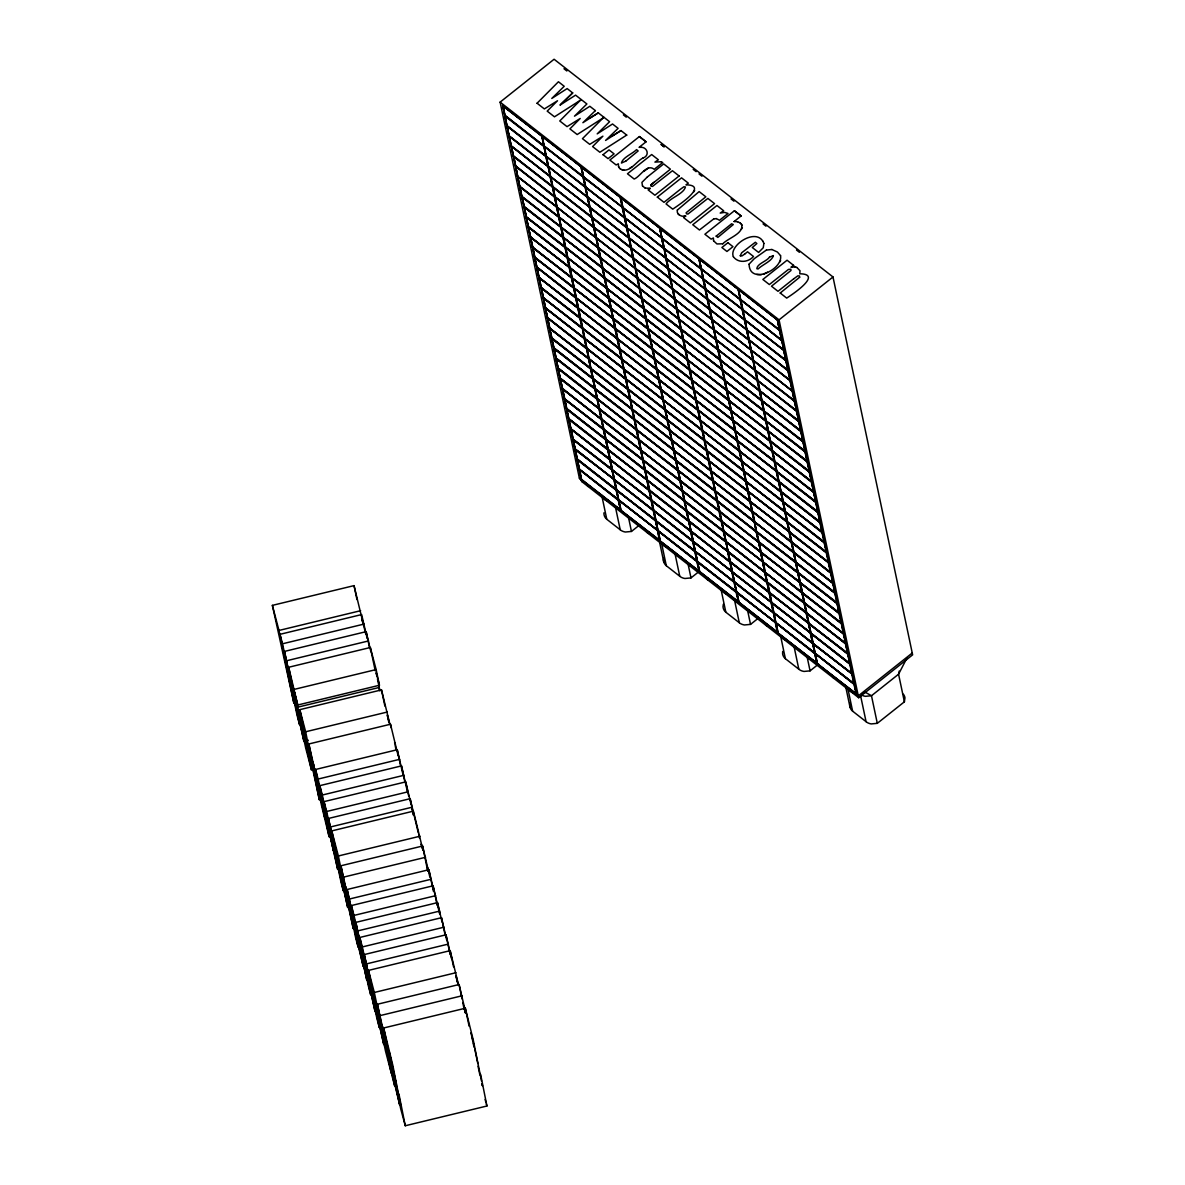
<?xml version="1.0" encoding="UTF-8"?>
<svg xmlns="http://www.w3.org/2000/svg" width="1185" height="1185" viewBox="0 0 1185 1185"><rect width="100%" height="100%" fill="white"/><g stroke="black" fill="none" stroke-linecap="round" stroke-linejoin="round"><path stroke-width="1.5" d="M603.965 512.809L603.935 513.594A12.28 9.45 -11.9 0 0 606.794 519.282L620.229 529.784A10.961 8.458 -11.9 0 0 625.428 532.021L631.457 531.443L638.582 525.784M849.778 705.505L850.119 703.135M899.208 671.066L898.571 674.206L871.479 695.743L865.45 696.321A10.961 8.458 -11.9 0 1 861.762 695.106M657.319 197.08L664 202.324L680.368 189.289L683.908 186.756L685.434 186.978C683.73 193.91 670.355 197.806 666.059 203.924L672.739 209.152C676.546 206.501 709.8 185.156 685.982 184.83L688.322 183.142L681.523 177.839L657.319 197.11M722.761 243.814C728.286 237.933 744.565 233.445 741.44 224.098M782.678 651.424L782.604 653.809A12.339 9.51 -11.9 0 0 785.388 658.697L798.823 669.199A10.961 8.458 -11.9 0 0 804.022 671.436L810.066 670.858L818.613 664.059M677.346 210.041C676.072 214.485 681.982 217.285 685.685 216.085L683.552 217.581L690.351 222.898L714.555 203.627L707.875 198.413L687.922 214.07L686.485 213.789L686.159 212.707L705.83 196.814L699.15 191.6L677.346 210.071M663.822 557.705L663.467 560.075A12.28 9.45 -11.9 0 0 666.325 565.749L679.76 576.251A10.961 8.458 -11.9 0 0 684.96 578.487L690.988 577.91L698.128 572.251M723.354 604.172L723.013 606.542A12.28 9.45 -11.9 0 0 725.857 612.23L739.292 622.732A10.961 8.458 -11.9 0 0 744.491 624.969L750.535 624.391L759.081 617.592M749.098 264.122C749.468 285.452 783.167 269.602 780.545 255.605M799.638 277.29L799.475 275.986L797.831 275.838L793.787 278.771M866.072 721.68A10.961 8.458 -11.9 0 0 871.256 723.917L877.3 723.339L904.392 701.816L904.955 697.876A12.339 9.51 -11.9 0 0 903.37 694.217M907.014 657.868L898.571 674.206L904.392 701.816M480.606 1074.291L486.931 1106.005L405.27 1125.75L398.945 1094.036M693.921 191.792L694.662 190.4M741.351 229.342L742.388 227.505M779.863 261.959L780.648 260.611M749.098 264.151L754.297 258.641L766.428 250.035M537.072 103.243L558.431 81.765L564.208 86.283L551.795 98.444L567.156 88.579L572.696 92.919L560.194 104.991L575.584 95.141L581.139 99.496L559.764 120.959L567.037 126.632L580.206 118.47L569.911 128.869L577.169 134.542L604.039 117.359L609.594 121.714L597.196 133.875L612.541 123.995L618.096 128.35L605.579 140.422L620.97 130.572L626.732 135.105M560.194 104.976L572.696 92.889M595.388 110.605L582.887 122.707L598.277 112.856L603.832 117.211L582.457 138.675L589.73 144.348L602.898 136.186L592.604 146.584L599.862 152.258L626.732 135.075M799.623 277.26L780.204 293.036M647.395 176.935L663.704 163.93L670.399 169.188L650.728 185.038L651.054 186.149L652.491 186.415L672.428 170.744L679.124 175.987M650.728 185.067L653.927 182.283M642.937 158.049C650.091 155.724 647.41 146.999 640.878 147.281M647.38 176.906L641.914 182.401L642.507 186.001M912.243 652.994L858.281 695.891L579.376 478.177L500.129 102.132L554.091 59.25L832.996 276.964L912.628 654.831L858.681 697.728L581.731 481.54L502.707 105.332M659.704 540.39L620.614 510.365L541.752 136.038L502.84 106.013L509.12 135.801L784.055 350.301L745.128 320.143L746.92 329.889M505.077 115.404L779.567 330.245M552.284 186.06L550.047 176.669L511.579 146.303L513.372 156.035L509.239 136.349L511.016 145.962L785.966 360.595M556.55 206.294L554.313 196.903L515.845 166.522L517.638 176.254L513.712 156.405L515.668 166.018M660.297 540.849L658.342 531.25L696.81 561.616L699.046 571.007L659.897 541.027L581.02 166.7L542.286 136.542L552.654 186.697M515.727 165.974L790.232 380.815M543.767 145.607L541.989 135.994L536.168 131.461M545.885 155.724L543.871 146.155M543.9 146.288L542.33 136.512M560.816 226.513L558.579 217.122L519.889 186.919L521.667 196.532L796.838 410.988L521.889 196.355L517.756 176.817L519.534 186.415L794.498 401.048M783.833 350.479L508.883 135.845L507.106 126.247L545.796 156.45L544.463 146.614L582.946 176.995L585.168 186.386M548.018 165.826L545.796 156.45M550.151 175.943L548.137 166.389M548.166 166.507L546.596 156.731L585.064 187.111L587.301 196.488M522.022 197.036L524.2 206.471L562.949 236.63L560.712 227.239L522.022 197.036L524.259 206.427M550.521 176.58L548.729 166.848L587.197 197.214L589.434 206.605M524.155 207.153L562.845 237.356L565.067 246.747L525.933 216.751L801.104 431.207L526.14 216.588L524.362 206.975L526.333 216.588M554.417 196.177L552.403 186.608M600.084 257.175L597.862 247.784L559.379 217.418L561.186 227.15L552.995 187.067L554.95 196.68M581.02 166.7L583.035 176.269M581.05 166.833L573.984 160.982M699.639 571.466L620.244 197.406L581.554 167.203L589.804 207.242L550.862 176.965L552.817 186.563M603.017 154.717L609.016 149.903L614.082 153.872L608.053 158.657L603.002 154.687M526.288 217.27L528.466 226.69L567.2 256.849L564.978 247.458L526.288 217.27L532.554 247.058L728.538 399.775L726.361 390.339L687.878 359.959L689.848 369.572L728.582 399.73M585.701 186.889L583.746 177.276M640.892 147.31L639.085 147.34L646.077 141.785L639.382 136.556L609.86 160.064L616.126 164.952L618.377 163.797L618.54 166.641L620.17 168.803M517.756 176.817L556.906 206.797M556.92 206.916L555.128 197.184L593.596 227.564L595.833 236.941M530.584 236.807L528.629 227.209L567.111 257.575L569.333 266.966L530.199 236.985L805.148 451.603M625.724 161.204L638.152 150.954L636.582 149.621C632.257 153.946 622.673 157.442 621.429 163.026L625.71 161.175M558.683 216.396L556.446 207.005M587.434 197.169L585.879 187.393L624.347 217.759L626.584 227.15M620.155 168.774C629.042 174.269 636.226 161.308 642.922 158.035M534.687 257.16L532.894 247.428M569.704 267.603L561.512 227.52L563.482 237.133M591.937 217.359L590.145 207.612L591.7 217.403M532.672 247.606L571.363 277.808L573.599 287.2L534.45 257.204L809.414 471.837M534.805 257.723L536.983 267.143L575.732 297.302L573.496 287.911L534.805 257.723L541.086 287.511M661.156 161.723L662.756 162.523L654.239 169.307C646.699 163.308 640.33 176.758 634.168 179.024L627.472 173.78L651.676 154.539L658.371 159.782L654.92 162.108L661.156 161.752M563.082 237.311L602.217 267.292L599.995 257.9L561.305 227.698M591.567 216.722L589.33 207.331M593.7 226.839L591.685 217.27M613.46 318.321L652.15 348.523L649.928 339.132L611.445 308.752L613.252 318.484L592.278 217.729M620.303 197.362L622.318 206.931M565.452 247.369L563.645 237.637L602.128 268.017L604.35 277.409L565.66 247.206M583.524 177.454L622.673 207.434M622.688 207.568L620.896 197.821L633.56 257.96M539.116 277.26L537.16 267.662L575.629 298.027L577.865 307.419L538.716 277.438L813.68 492.071M567.334 257.53L606.483 287.511L604.246 278.119L565.778 247.754L567.733 257.352M597.966 247.058L594.396 227.846L632.879 258.226L635.101 267.603M624.451 217.048L622.214 207.656M679.124 175.958L654.92 195.229L648.106 189.896L650.239 188.385L645.129 188.015M541.249 287.377L539.293 277.779L577.762 308.144L579.998 317.536L540.849 287.555L815.798 502.173L807.859 463.231M545.352 307.73L541.412 287.881L543.382 297.494M532.717 246.924L530.761 237.311L608.616 297.628L606.379 288.236L567.911 257.871L569.866 267.469M593.152 378.844L570.044 267.973L572 277.586M589.967 207.108L588.012 197.51L627.176 227.609M541.204 288.059L579.895 318.261L582.116 327.652L542.982 297.672L817.931 512.29M571.837 277.72L610.749 307.744L608.512 298.353L569.822 268.151M628.717 237.267L626.48 227.875M630.85 247.384L628.835 237.815M545.47 308.278L547.648 317.713L586.382 347.872L584.161 338.48L545.47 308.278L549.603 327.964L824.553 542.463L826.671 552.566L551.499 338.125L826.671 552.566M573.733 287.866L612.882 317.861L610.645 308.47L572.177 278.09L574.133 287.703M602.128 268.017L641.5 297.953L639.263 288.562L600.795 258.182L602.75 267.795M592.056 217.907L630.746 248.109L629.413 238.274L667.896 268.654L670.117 278.045M659.956 228.661L698.869 258.685L777.745 633.012L816.88 662.993L814.658 653.602L776.175 623.236L778.145 632.834M576.103 297.939L615.015 327.964L612.778 318.572L574.31 288.207L576.265 297.805M604.72 278.031L602.928 268.299L641.396 298.679L643.633 308.056L604.942 277.868M632.983 257.5L630.746 248.109M632.879 258.226L631.546 248.391L670.029 278.771L672.25 288.162M644.003 308.692L633.679 258.508L635.249 268.284M661.6 237.593L659.823 227.979L664.104 248.332M624.984 217.551L623.029 207.938L661.956 238.096M661.971 238.215L660.178 228.483M549.721 328.512L551.899 337.947L590.648 368.105L588.412 358.714L549.721 328.512L553.869 348.183L828.804 562.682L789.669 532.702L791.847 542.137L830.374 572.459L828.359 562.905M577.999 308.1L617.133 338.081L614.911 328.689L576.428 298.324L578.399 307.922M606.379 288.236L645.766 318.173L643.529 308.781L605.061 278.416L607.016 288.014M637.234 277.72L635.219 268.165M663.733 247.709L661.497 238.318M665.866 257.812L664.326 248.169M672.636 288.784L664.429 248.717L666.237 258.448M579.895 318.261L619.266 348.197L617.044 338.806L578.561 308.426L580.532 318.039M608.986 298.264L607.194 288.533L645.662 318.898L647.899 328.289L609.208 298.087M600.632 257.678L598.662 248.08L637.826 278.179M629.25 237.77L627.295 228.172L666.222 258.315M554.091 348.02L828.596 562.86M553.987 348.731L556.165 358.166L594.914 388.325L592.678 378.933L553.987 348.731L556.224 358.122M820.064 522.407L545.115 307.774L584.042 337.932L582.709 328.112L621.399 358.314L619.177 348.923L580.694 318.543L582.664 328.156M610.882 308.426L650.032 338.406L647.795 329.015L609.327 298.635L611.282 308.248M734.122 221.536L741.099 215.951L734.419 210.737L704.897 234.245L711.148 239.118L713.4 237.978L713.563 240.807M639.367 287.837L637.145 278.445M639.263 288.562L637.945 278.727L676.413 309.107L678.649 318.498M667.999 267.928L665.763 258.537M668.133 268.61L666.562 258.834L705.045 289.199L707.267 298.59M556.12 358.848L558.298 368.283L597.047 398.441L594.811 389.05L556.12 358.848L564.534 398.752M584.62 338.392L623.532 368.416L621.295 359.025L582.827 328.66L584.783 338.258M586.916 348.375L584.96 338.777L623.888 368.935L613.578 318.869L615.548 328.467M641.87 298.576L640.078 288.844L678.546 319.224L680.783 328.615L642.092 298.413M670.503 278.668L668.695 268.936L707.178 299.316L709.4 308.707M558.357 368.239L832.862 583.079M824.33 542.626L549.366 328.008L588.293 358.166L586.975 348.331L625.443 378.711L623.428 369.142M699.239 259.322L701.416 268.758M615.148 328.645L654.283 358.625L652.061 349.234L613.371 319.032M643.529 308.781L682.916 338.717L680.679 329.326L642.211 298.961L644.166 308.559M644.122 309.241L646.299 318.676L685.048 348.834L682.812 339.443L644.122 309.241L652.535 349.145L650.728 339.414L689.211 369.794L691.433 379.17L652.742 348.982M674.383 298.264L672.369 288.71M672.399 288.829L670.828 279.053L709.297 309.433L711.533 318.824M560.475 378.356L835.203 593.033L678.087 470.386M696.232 399.908L694.277 390.309L732.745 420.675L734.981 430.066L696.069 400.041L672.962 289.17L674.917 298.768M700.883 268.254L699.106 258.641L703.386 278.993L701.579 269.262L740.062 299.642L742.284 309.018M703.016 278.356L701.461 268.714M588.412 358.714L627.798 388.65L625.562 379.259L587.093 348.894L589.049 358.492M617.044 338.806L656.416 368.742L654.194 359.351L615.711 328.986L617.681 338.584M637.767 278.223L635.752 268.669L674.976 298.724M664.222 248.88L703.357 278.875M590.545 368.831L592.559 378.385L554.032 348.064L551.855 338.629L590.545 368.831L589.226 358.996L627.694 389.376L629.931 398.767L591.241 368.565M724.702 380.133L703.712 279.379M619.651 348.834L658.549 378.859L656.312 369.468L617.844 339.088L619.799 348.701M647.795 329.015L646.462 319.195L684.945 349.56L687.182 358.951L648.476 328.749M676.517 308.381L674.28 298.99M744.654 254.138L747.542 251.812L753.497 256.493C748.327 262.374 738.299 263.47 733.367 256.715M676.65 309.063L675.094 299.287L713.563 329.652L715.799 339.043M564.697 398.619L562.727 389.021L601.21 419.386L603.432 428.777L564.297 398.797L839.247 613.43M566.874 408.692L841.602 623.369L566.637 408.736L564.86 399.138M705.134 288.473L702.912 279.082M593.27 379.393L595.448 388.828L634.197 418.986L631.96 409.595L593.27 379.393L601.684 419.297M621.533 358.981L660.682 388.976L658.445 379.585L619.977 349.205L621.932 358.818M649.928 339.132L689.3 369.068L687.078 359.677L648.595 329.297L650.565 338.91M678.546 319.224L677.227 309.389L715.696 339.769L717.932 349.16M566.771 409.417L568.948 418.853L607.698 449.011L605.461 439.62L566.771 409.417L573.051 439.205M707.178 299.316L705.845 289.495L744.328 319.861L746.55 329.252M624.021 369.601L626.198 379.037L664.948 409.195L662.711 399.804L624.021 369.601L632.434 409.506L630.627 399.775L669.11 430.14L671.332 439.531L632.597 409.373M665.318 409.832L652.861 349.531L654.816 359.129M769.539 257.071C766.902 261.263 757.082 263.707 756.845 268.728L758.104 268.965C762.34 264.67 772.116 261.1 773.361 255.59M680.679 329.326L679.361 319.506L717.829 349.886L720.065 359.277L681.375 329.075M569.007 418.809L843.513 633.649M596.944 399.167L558.254 368.965L560.431 378.4L598.958 408.721L597.151 398.99M738.522 289.984L740.699 299.42M654.431 359.307L693.566 389.287L691.344 379.896L652.639 349.694M683.049 339.399L722.198 369.379L719.962 359.988L681.479 329.623L683.449 339.221M570.903 428.97L845.853 643.588L571.14 428.926M713.666 328.926L711.652 319.372M599.077 409.284L601.091 418.838L562.564 388.517L560.386 379.081L599.521 409.062M599.551 409.18L597.744 399.449L636.226 429.829L638.448 439.22L599.714 409.062M740.166 298.916L738.374 289.303L744.787 319.772M627.694 389.376L626.376 379.541L664.844 409.921L667.081 419.312L628.391 389.11M656.786 369.379L654.994 359.647L693.462 390.013L695.699 399.404L657.008 369.202M684.945 349.56L724.316 379.496L722.095 370.105L683.612 339.74L685.582 349.338M573.214 439.072L571.259 429.474L609.727 459.839L611.964 469.23L572.814 439.25L847.779 653.883M573.17 439.753L575.347 449.189L614.097 479.347L611.86 469.956L573.17 439.753L577.317 459.439L852.252 673.939L813.103 643.944L815.28 653.379L853.807 683.715L851.793 674.146M601.787 419.845L603.965 429.281L642.714 459.439L640.478 450.048L601.787 419.845L603.328 429.503L564.638 399.301M703.505 279.541L742.876 309.478M629.827 399.493L591.137 369.29L593.315 378.711L631.842 409.047L630.524 399.226L669.214 429.429L666.977 420.038L628.494 389.658L630.464 399.271M658.682 379.541L697.832 409.521L695.595 400.13L657.127 369.75L659.082 379.363M687.078 359.677L726.449 389.613L724.228 380.222L685.745 349.842L687.715 359.455M575.406 449.145L849.912 663.985L848.341 655.394M715.933 339.725L714.377 329.948L752.845 360.314L755.082 369.705M793.772 278.742L777.997 291.317L771.509 286.222L791.002 270.476L790.839 269.232L788.455 269.425L769.346 284.548L762.859 279.467L787.062 260.226L793.669 265.41L791.254 267.143L795.165 266.951M603.92 429.962L606.098 439.398L644.847 469.556L642.611 460.165L603.92 429.962L620.851 510.32M744.417 319.135L742.195 309.744M632.553 410.054L634.73 419.49L673.465 449.648L671.243 440.257L632.553 410.054L645.218 470.193M660.578 389.687L662.593 399.256L623.902 369.053L621.888 359.499L661.037 389.48M661.052 389.598L659.26 379.867L697.728 410.247L699.965 419.623L661.274 389.435M577.539 459.262L852.03 674.102M577.436 459.987L579.613 469.423L618.348 499.581L616.126 490.19L577.436 459.987L581.731 481.54M709.933 309.211L707.978 299.598L746.905 329.756M634.093 419.712L595.403 389.509L597.581 398.945L636.108 429.281L634.301 419.534M662.948 399.76L702.098 429.74L699.861 420.349L661.393 389.983L663.348 399.582M691.566 379.852L730.715 409.832L728.479 400.441L690.011 370.075L691.966 379.674M579.658 469.378L854.385 684.041L579.421 469.423M607.594 449.737L568.904 419.534L571.081 428.97L609.608 459.291L607.816 449.559M720.199 359.944L759.333 389.939L757.111 380.548L718.628 350.168L720.599 359.781M607.831 449.693L646.98 479.673L644.744 470.282L606.276 439.902L608.231 449.515M748.683 339.369L746.446 329.978M750.816 349.471L748.801 339.917M636.226 429.829L675.598 459.765L673.376 450.374L634.893 419.994L636.863 429.607M738.685 289.851L777.419 320.009L779.434 329.578M752.934 300.664L777.656 319.965L502.484 105.509M664.844 409.921L704.231 439.857L701.994 430.466L663.526 400.1L665.481 409.699M579.376 478.177L659.764 540.345M858.681 697.728L779.049 319.846L832.996 276.964M665.437 410.38L667.614 419.816L706.349 449.974L704.127 440.583L665.437 410.38L675.968 460.402L674.176 450.656L712.644 481.036L714.881 490.427L676.131 460.269M693.462 390.013L732.848 419.949L730.612 410.558L692.144 380.192L694.099 389.791M581.583 479.658L579.776 469.927L618.259 500.292L620.481 509.683L581.746 479.525M722.095 370.105L761.466 400.041L759.244 390.65L720.761 360.284L722.731 369.883M714.2 329.43L712.244 319.831L751.172 349.99M638.359 439.946L640.374 449.5L601.832 419.164L599.654 409.743L638.804 439.724M751.186 350.108L749.394 340.376L787.862 370.742L790.099 380.133M638.819 439.842L637.026 430.111L675.494 460.491L677.731 469.882L638.982 439.724M742.832 309.522L740.862 299.923L779.345 330.289L777.656 319.965M696.188 400.589L698.365 410.025L737.114 440.183L734.878 430.792L696.188 400.589L704.601 440.494L743.499 470.519L741.277 461.128L702.794 430.762L704.764 440.361M724.228 380.222L763.599 410.158L761.377 400.767L722.894 370.401L724.865 380M612.097 469.912L651.246 499.892L649.01 490.501L610.542 460.135L612.497 469.734M735.352 430.703L725.027 380.503L726.983 390.117M752.949 359.588L750.712 350.197M640.478 450.048L679.864 479.984L677.627 470.608L639.159 440.227L641.115 449.826M781.567 339.68L779.345 330.289M783.7 349.797L781.922 340.184L506.973 125.566M669.347 430.096L708.482 460.091L706.26 450.7L667.777 420.319L669.747 429.933M726.583 390.295L765.732 420.275L763.496 410.884L724.805 380.681M613.993 480.073L616.007 489.627L577.48 459.306L575.303 449.87L614.674 479.807M718.466 349.664L716.51 340.051L754.978 370.431L753.645 360.61L792.128 390.976L794.35 400.367M643.085 460.076L641.292 450.344L679.76 480.71L681.997 490.101L643.248 459.943M763.969 410.795L755.778 370.712L757.748 380.326M700.335 420.26L739.247 450.285L737.011 440.909L698.543 410.528L700.498 420.127M728.479 400.441L767.865 430.392L765.628 421.001L727.16 390.62L729.116 400.234M616.363 490.146L655.498 520.126L653.276 510.735L614.793 480.355L616.763 489.968M757.215 379.822L754.978 370.431M645.336 470.741L647.514 480.177L686.263 510.335L684.026 500.944L645.336 470.741L655.868 520.748M785.833 359.914L783.596 350.523M749.216 339.873L747.202 330.304L785.729 360.64L784.411 351.989M673.598 450.33L712.748 480.31L710.511 470.919L672.043 440.553L673.998 450.152M702.231 430.422L741.366 460.402L739.144 451.011L700.661 420.645L702.631 430.244M730.849 410.514L769.998 440.494L767.762 431.103L729.293 400.737L731.249 410.336M618.733 500.203L616.926 490.471L655.409 520.852L657.631 530.243L618.896 500.085M759.481 390.606L798.616 420.586L796.394 411.21L757.911 380.829L759.881 390.428M646.877 480.399L648.891 489.953L610.364 459.632L608.186 450.196L647.336 480.177M787.966 370.031L785.729 360.64M676.087 460.95L678.264 470.386L717.014 500.544L714.777 491.153L676.087 460.95L684.5 500.855M704.719 441.042L706.897 450.478L745.632 480.636L743.41 471.245L704.719 441.042L706.734 450.596M733.219 420.586L731.426 410.854L769.894 441.22L772.131 450.611L733.441 420.408M761.837 400.678L800.749 430.703L798.512 421.312L760.044 390.946L761.999 400.545M649.247 490.457L688.381 520.437L686.159 511.061L647.677 480.68L649.647 490.279M753.482 360.092L751.527 350.493L790.454 380.652L515.49 166.018M728.197 551.603L766.947 581.761L764.71 572.37L726.242 542.004L728.034 551.736L707.06 450.981M734.878 430.792L774.264 460.728L772.028 451.337L733.559 420.956L735.515 430.57M735.47 431.251L737.648 440.687L776.382 470.845L774.16 461.454L735.47 431.251L756.667 531.828L795.565 561.853L793.343 552.477L754.86 522.096L756.193 531.917L717.503 501.714L719.68 511.15L758.207 541.486L756.193 531.917M763.732 410.839L802.882 440.82L800.645 431.429L762.177 401.063L764.132 410.662M651.143 500.618L653.157 510.187L614.63 479.851L612.452 470.415L651.824 500.351M739.781 450.789L737.811 441.19L776.738 471.349L764.31 411.165L765.628 421.001M792.172 390.295L789.995 380.859M792.128 390.976L517.401 176.298L792.365 390.932M680.234 480.621L678.442 470.889L716.91 501.255L719.147 510.646L680.397 480.488M708.393 460.802L710.408 470.371L671.88 440.035L669.703 430.614L747.765 490.738L745.528 481.362L706.838 451.159M766.103 420.897L805.015 450.937L802.778 441.546L764.088 411.343M653.75 510.646L651.943 500.914L690.425 531.28L692.647 540.671L653.913 510.513M755.571 370.89L794.261 401.093L792.572 390.754M681.893 490.827L643.203 460.624L645.381 470.06L683.908 500.396L682.116 490.649M710.748 470.875L749.898 500.855L747.661 491.464L709.193 461.098L711.148 470.697M739.381 450.967L778.308 481.125L776.293 471.556M767.999 431.059L807.148 461.039L804.911 451.663L766.443 421.282L768.398 430.896M655.646 520.808L694.78 550.788L692.544 541.397L654.076 511.016L656.031 520.63M655.986 521.311L658.164 530.747L696.913 560.905L694.677 551.514L655.986 521.311L660.134 540.982M796.483 410.484L794.261 401.093M684.026 500.944L723.398 530.88L721.176 521.489L682.693 491.108L684.663 500.722M684.619 501.403L686.796 510.839L725.531 540.997L723.309 531.606L684.619 501.403L697.284 561.527M741.277 461.128L780.648 491.064L778.426 481.673L739.944 451.307L741.914 460.906M769.894 441.22L768.576 431.399L807.044 461.765L809.281 471.156L770.591 440.953M621.014 510.187L619.059 500.588L657.986 530.747M798.512 421.312L523.8 206.649L798.749 421.267M715.251 491.049L713.459 481.317L751.927 511.698L754.164 521.089L715.414 490.931M743.869 471.156L782.781 501.181L780.545 491.79L742.077 461.409L744.032 471.023M772.501 451.248L770.694 441.516L809.177 471.882L811.399 481.273L772.709 451.07M688.292 521.163L649.602 490.96L651.78 500.396L690.307 530.732L688.974 520.911M745.528 481.362L784.914 511.298L782.678 501.907L744.21 471.526L746.165 481.14M774.397 461.409L813.532 491.39L811.31 481.999L772.827 451.618L774.797 461.232M802.778 441.546L528.066 226.868L803.015 441.501M719.043 511.372L721.058 520.941L682.53 490.605L680.353 481.169L719.725 511.105M748.135 491.375L787.047 521.4L784.811 512.024L746.343 481.643L748.298 491.242M776.767 471.467L815.665 501.507L813.443 492.116L774.96 461.735L776.93 471.349M776.871 472.03L779.049 481.451L817.798 511.609L815.561 502.218L776.871 472.03L787.418 522.037M804.911 451.663L530.406 236.807M692.781 541.352L731.93 571.333L729.693 561.942L691.225 531.576L693.181 541.175M749.794 501.581L711.104 471.378L713.281 480.814L751.808 511.15L750.016 501.403M750.031 501.536L789.18 531.517L786.944 522.126L748.476 491.76L750.431 501.359M804.659 448.063L807.281 461.72L532.317 247.102L571.244 277.246L569.23 267.691M723.783 531.517L721.976 521.77L760.459 552.151L762.681 561.542L723.946 531.384M781.019 491.701L779.167 482.014L817.694 512.335L819.931 521.726L781.241 491.523M809.177 471.882L534.672 257.041M697.047 561.572L736.196 591.552L733.959 582.176L695.491 551.795L697.447 561.394M697.402 562.075L699.58 571.511L738.329 601.669L736.092 592.278L697.402 562.075L699.417 571.644M725.442 541.708L686.752 511.52L688.929 520.941L727.457 551.277L726.124 541.456M754.06 521.815L715.37 491.612L717.547 501.048L756.074 531.369L754.282 521.637M754.297 521.77L793.446 551.751L791.21 542.36L752.727 511.979L754.697 521.593M782.678 501.907L822.064 531.843L819.827 522.452L781.359 492.071L783.315 501.685M727.56 551.825L729.59 561.394L691.048 531.058L688.87 521.622L728.02 551.617M728.153 552.284L730.33 561.72L769.08 591.878L766.843 582.487L728.153 552.284L736.566 592.189M756.785 532.376L758.963 541.812L797.698 571.97L795.476 562.579L756.785 532.376L766.843 582.487M785.285 511.92L783.492 502.188L821.96 532.569L824.197 541.96L785.507 511.757M813.443 492.116L538.938 277.26M758.326 542.034L719.636 511.831L721.813 521.267L760.34 551.603L759.007 541.767M787.181 522.081L826.33 552.062L824.093 542.671L785.625 512.305L787.581 521.904M787.536 522.585L789.714 532.021L828.463 562.179L826.226 552.788L787.536 522.585L795.95 562.49L794.143 552.758L832.625 583.124L834.847 592.515L796.113 562.357M731.826 572.059L733.841 581.613L695.314 551.292L693.136 541.856L771.213 601.995L768.976 592.604L730.508 562.223L732.463 571.837M760.459 552.151L799.831 582.087L797.609 572.696L759.126 542.33L761.081 551.929M789.077 532.243L791.091 541.812L752.564 511.476L750.386 502.04L789.773 531.976M817.694 512.335L543.189 297.494M762.577 562.268L764.606 571.822L726.064 541.501L723.887 532.065L763.273 562.001M819.827 522.452L545.322 307.611M738.907 602.128L736.892 592.574L738.862 602.173L777.597 632.331M764.947 572.325L804.097 602.321L801.86 592.93L763.392 562.549L765.347 572.162M738.67 602.173L659.586 228.024L620.836 197.865M767.317 582.398L765.525 572.666L803.993 603.032L806.23 612.423L767.48 582.265M776.012 622.717L814.747 652.876L812.525 643.485L774.042 613.119L775.849 622.851L767.658 582.783M796.053 563.038L798.231 572.474L836.98 602.632L834.744 593.241L796.053 563.038L808.733 623.177M768.976 592.604L808.363 622.54L806.126 613.149L767.436 582.946M771.109 602.721L773.124 612.275L734.596 581.953L732.419 572.518L771.568 602.498M771.583 602.632L769.791 592.885L808.259 623.266L810.496 632.657L771.746 602.498M799.727 582.813L801.741 592.367L763.214 562.045L761.037 552.61L800.186 582.59M800.201 582.724L798.409 572.992L836.877 603.358L839.113 612.749L800.364 582.59M773.242 612.823L734.552 582.635L736.729 592.056L775.257 622.392L773.464 612.66M802.097 592.885L841.246 622.866L839.01 613.475L800.542 583.094L802.497 592.707M830.492 573.022L791.802 542.819L793.98 552.254L832.507 582.576L830.7 572.844M736.685 592.737L775.819 622.732M832.625 583.124L558.12 368.283M660.119 540.849L777.553 632.375M806.126 613.149L845.512 643.085L843.276 633.694L804.808 603.328L806.763 612.926M808.259 623.266L847.63 653.202L845.409 643.81L806.926 613.445L808.896 623.043M808.851 623.725L811.029 633.16L849.763 663.319L847.542 653.927L808.851 623.725L817.25 663.63M836.877 603.358L562.164 388.68L837.114 603.313M810.392 633.383L812.406 642.937L773.879 612.615L771.702 603.18L811.073 633.116M839.01 613.475L836.625 599.773M812.762 643.44L851.896 673.421L849.675 664.044L811.192 633.664L813.162 643.277M841.143 623.591L802.452 593.389L804.63 602.809L843.157 633.145L841.365 623.414M843.276 633.694L568.77 418.853M817.413 663.496L815.458 653.898L853.926 684.263L856.163 693.655L817.013 663.674L738.136 289.347L699.402 259.189M847.542 653.927L845.853 643.588M629.605 168.477L632.02 166.7M643.722 171.44L648.417 168.018M713.696 218.944L699.446 229.994L692.751 224.75L716.955 205.509L723.65 210.752L720.199 213.078L724.598 212.382L728.049 213.493L719.532 220.262L716.273 218.558M791.239 267.114L793.669 265.381M769.539 257.086L773.361 255.619M744.654 254.108L741.869 255.975L740.269 255.767M767.524 272.165L763.407 274.357M589.937 117.967L598.277 112.886M612.63 135.682L620.97 130.602M713.696 218.973L716.273 218.588M722.761 243.784L716.955 243.947L713.563 240.792M862.68 693.255L865.45 692.336L871.479 695.743L877.3 723.339M766.443 250.065L771.865 249.502M272.372 605.372L278.979 630.45L293.895 703.238L272.372 605.372L354.034 585.627L365.81 634.316M278.979 630.45L360.625 610.69M370.861 651.691L366.15 631.649L284.489 651.409L303.952 741.454L292.443 691.048L299.509 724.568L297.02 715.088L280.001 634.316L361.647 614.571L367.172 638.404M284.489 651.409L290.932 681.938L282.489 643.796L364.151 624.051M286.933 660.667L368.594 640.922M288.666 667.259L370.327 647.499L376.134 669.569L379.437 685.256L297.79 705.001L294.458 692.366L311.507 770.102L305.686 748.031L288.666 667.259L297.79 705.001M294.473 689.314L376.134 669.569M297.583 707.208L379.244 687.463L377.511 679.212M299.835 709.652L305.656 731.767L319.372 799.949L299.835 709.652L381.496 689.892L389.88 724.213M305.656 731.767L387.317 712.022M304.708 741.04L308.263 740.181M402.811 773.761L397.242 749.72L315.595 769.465L329.149 836.936L321.49 805.385L308.841 743.973L390.502 724.228L398.16 755.837M407.344 791.284L401.508 765.895L319.846 785.64L333.489 850.771L318.113 779.049L399.775 759.304M324.749 812.954L337.681 869.39L322.32 795.031L403.981 775.286M418.32 832.907L410.143 798.69L328.482 818.45L347.738 907.666L332.215 838.491L343.324 890.927L341.073 882.395L324.053 801.623L405.714 781.878L411.062 804.363M328.482 818.45L339.236 869.197L326.66 811.488L408.307 791.743M330.719 826.893L412.365 807.148M331.77 830.892L338.362 855.97L353.293 928.759L331.77 830.892L413.417 811.147L422.956 850.163L421.223 843.927L421.993 847.542M338.362 855.97L420.023 836.21M340.939 865.761L363.232 966.545L355.204 932.965L358.151 947.245L355.633 937.69L340.939 865.761L422.601 846.016L429.829 876.974M343.917 877.033L425.578 857.288M347.19 889.491L366.713 979.743L347.19 889.491L428.851 869.731L433.621 889.979M349.694 898.956L431.355 879.211M442.005 921.841L437.517 902.629L355.856 922.374L375.097 1011.605L359.588 942.416L370.698 994.852L368.446 986.32L351.427 905.547L433.088 885.802L439.605 913.709M355.856 922.374L366.595 973.122L354.019 915.413L435.68 895.667M358.077 930.817L439.739 911.072M451.455 958.428L445.99 934.802L364.328 954.547L383.792 1044.592L372.283 994.2L379.348 1027.721L376.845 1018.241L359.825 937.453L441.487 917.708L446.626 939.764M364.328 954.547L370.757 985.076L362.329 946.933L443.99 927.188M366.772 963.82L448.434 944.06M368.505 970.396L374.312 992.467L391.331 1073.24L385.525 1051.169L368.505 970.396L450.167 950.651L458.536 984.913M374.312 992.467L455.973 972.707M377.423 1004.258L399.715 1105.042L391.687 1071.462L394.635 1085.741L392.117 1076.187L377.423 1004.258L459.084 984.513L465.527 1011.886M380.385 1015.53L462.046 995.785M405.27 1125.75L400.693 1108.76L383.673 1027.987L465.32 1008.228L473.319 1040.297L481.495 1081.001M648.402 188.667L650.239 188.415M683.834 216.292L685.671 216.055M734.107 221.521L737.544 221.728M761.214 274.816L756.756 274.402M621.932 169.766L623.947 170.21M607.846 500.307L604.572 499.374L608.72 501.448M667.377 546.774L664.104 545.841L668.251 547.929M795.15 266.936L796.824 267.44M771.865 249.487L777.419 252.035L780.545 255.634M787.314 640.863L783.167 638.789M737.544 221.699L740.269 223.032M650.802 534.242L647.573 532.939L645.618 530.51M710.333 580.709L707.104 579.406L704.719 576.043M768.25 626.524L771.479 627.843M726.612 594.026L723.635 592.307M853.378 692.988L850.4 691.27M796.824 267.425L800.008 270.743L799.771 273.794C823.723 274.016 790.75 295.509 786.692 298.102L780.204 293.006M645.144 188.045L642.507 185.971M623.384 114.886L626.287 117.152M661.215 144.407L664.118 146.673M693.21 169.381L696.128 171.662M699.032 173.928L701.95 176.195M731.041 198.917L733.945 201.183M763.051 223.891L765.954 226.172M796.498 250.02L799.416 252.286M563.986 68.745L566.845 70.981M661.171 144.6L664.03 146.836M639.396 136.586L646.077 141.815M734.419 210.767L741.114 215.981M595.403 110.635L589.849 106.28L574.488 116.16L586.886 103.969L581.346 99.644L554.476 116.826L547.203 111.138L557.513 100.755L544.345 108.916L537.057 103.214M500.129 102.132L779.049 319.846M504.158 106.472L533.25 129.18M543.441 137.134L571.081 158.716M582.724 167.796L603.091 183.69M607.446 187.097L674.369 239.34M677.272 241.607L712.2 268.862M715.103 271.128L744.195 293.85M747.113 296.117L750.016 298.383M504.84 115.449L779.789 330.082M543.663 146.333L504.973 116.13L506.75 125.743L781.7 340.362M700.779 268.98L662.311 238.6L664.267 248.198M663.63 248.42L625.162 218.055L627.117 227.653M781.463 340.406L742.995 310.04L744.95 319.639M509.239 136.349L547.929 166.552M511.224 145.785L786.188 360.418M589.923 207.79L628.613 237.992M513.49 156.583L552.18 186.786M552.773 187.245L591.463 217.448M748.579 340.095L710.111 309.715L712.067 319.313M633.471 258.685L672.162 288.873M672.739 289.333L711.43 319.535M595.729 237.667L557.246 207.301L559.216 216.899M635.012 268.328L596.529 237.963L598.499 247.561M519.756 186.252L794.705 400.871M728.938 400.234L807.503 461.558M541.071 287.377L816.021 502.01M582.028 328.378L543.545 297.998L545.515 307.596M586.279 348.597L547.811 318.232L549.766 327.83M560.253 378.4L677.509 470.045M564.504 398.634L760.34 551.603M760.903 551.929L839.469 613.252M573.036 439.087L847.986 653.705M575.169 449.189L850.119 663.822M777.953 632.834L856.518 694.158L777.419 320.009M581.939 481.377L579.598 477.999M849.763 705.505A12.28 9.45 -11.9 0 0 852.637 711.178L866.072 721.68L860.606 695.802M740.269 223.017L742.18 225.269M677.938 213.641L679.168 214.826M833.87 678.368L831.914 675.939M766.636 625.873L765.229 624.317M588.027 486.472L585.657 483.11M762.755 241.059C754.564 228.172 728.627 245.902 733.367 256.745M740.269 255.797L741.677 252.79L755.349 242.244L756.859 243.547L752.297 247.517L758.607 252.435L763.258 247.739L763.881 243.369M618.54 166.611L619.163 167.766M762.755 241.044L763.881 243.384M764.251 622.525L764.68 623.443M308.841 743.973L322.572 804.067M394.931 743.617L394.62 742.58L394.827 743.839M486.309 1103.976L486.931 1106.005M485.109 1099.458L485.909 1102.465M471.319 1033.972L471.008 1032.816L473.97 1046.888M363.943 626.376L361.84 618.407L362.595 622.021M379.437 685.256L376.119 672.621L376.815 675.909M389.791 724.553L387.302 715.118L388.68 721.635M458.447 985.239L455.944 975.759L457.336 982.35M379.244 687.463L380.118 690.796M482.132 1085.282L481.747 1083.801M280.001 634.316L282.489 643.796M315.595 769.465L318.113 779.049M319.846 785.64L322.32 795.031M324.053 801.623L326.66 811.488M351.427 905.547L354.019 915.413M359.825 937.453L362.329 946.933M383.673 1027.987L392.842 1065.389L400.974 1106.731L389.347 1052.561L396.412 1084.482M472.208 1037.542L472.682 1039.541M473.482 1043.111L474.385 1047.273M411.847 807.977L413.417 815.191M780.856 335.133L781.567 338.51M781.922 340.184L784.055 350.301M786.544 362.106L792.217 389.08M795.061 402.559L796.838 410.988M797.194 412.676L803.948 444.701M816.376 503.684L824.197 540.775M827.026 554.254L828.804 562.682M829.159 564.371L835.914 596.396M839.824 614.941L845.497 641.914M850.83 667.185L856.163 692.47M847.897 688.766L852.622 711.193M845.631 686.367L849.986 707.075M744.906 320.32L755.452 370.342M806.792 655.335L810.066 670.858M794.098 646.773L798.823 669.199M780.663 636.286L785.388 658.712M703.668 279.423L705.682 288.977M767.599 582.827L769.613 592.381M775.968 623.399L777.982 632.968M775.375 622.94L777.39 632.509M747.261 608.853L750.535 624.391M707.001 451.026L709.015 460.58M734.567 600.306L739.292 622.732M721.117 589.804L725.842 612.23M688.085 564.119L690.988 577.91M674.665 552.106L679.76 576.251M661.585 543.337L666.311 565.763M581.613 167.159L583.568 176.772M592.219 217.773L594.233 227.342M657.527 530.954L659.541 540.523M659.689 542.671L663.689 561.646M628.183 515.919L631.457 531.443M603.328 429.503L605.357 439.072L566.815 408.736L564.801 399.182M615.504 507.358L620.229 529.784M601.699 495.137L606.779 519.297M503.062 105.85L505.017 115.449M532.835 247.472L534.85 257.041M477.822 1063.508L474.755 1048.992M478.044 1066.219L479.895 1075.017M465.32 1008.228L469.112 1026.18M450.167 950.651L453.559 966.812M445.99 934.802L450.152 954.547M441.487 917.708L445.264 935.661M437.517 902.629L439.857 913.724M433.088 885.802L437.25 905.547M428.851 869.731L433.399 891.283M418.72 834.418L419.49 838.032M410.143 798.69L413.55 814.865M405.714 781.878L408.736 796.231M401.508 765.895L404.929 782.159M397.242 749.72L400.545 765.377M381.496 689.892L384.888 706.053M370.327 647.499L375.245 670.843M378.652 687.004L379.407 690.588M366.15 631.649L369.557 647.81M354.034 585.627L356.966 599.566M459.084 984.513L462.017 998.896M462.757 1002.495L464.224 1009.679M422.601 846.016L427.741 871.182M395.168 745.543L395.864 748.964M482.162 1084.245L482.502 1085.949M390.976 727.62L390.502 724.228M716.17 236.096L717.843 237.4L733.293 224.543L731.604 223.787L716.184 236.126M513.357 155.902L788.321 370.535L513.357 155.902M536.805 267.158L811.755 481.777L536.805 267.158M547.455 317.713L822.42 532.346L547.455 317.713M555.987 358.166L830.937 572.799L555.987 358.166M727.916 242.718L721.902 247.517L726.953 251.472L732.967 246.658L727.916 242.718M313.284 763.362L312.959 762.325L325.016 818.598L323.772 812.229A1239.865 30.336 76.4 0 0 316.143 776.012L313.284 763.362M353.826 924.804L345.679 886.839L353.826 924.804M390.295 1063.301L382.162 1025.336L390.295 1063.301M465.364 1012.819L463.824 1005.591L465.305 1012.819M428.111 870.708L427.341 867.094L428.081 870.708"/></g></svg>
